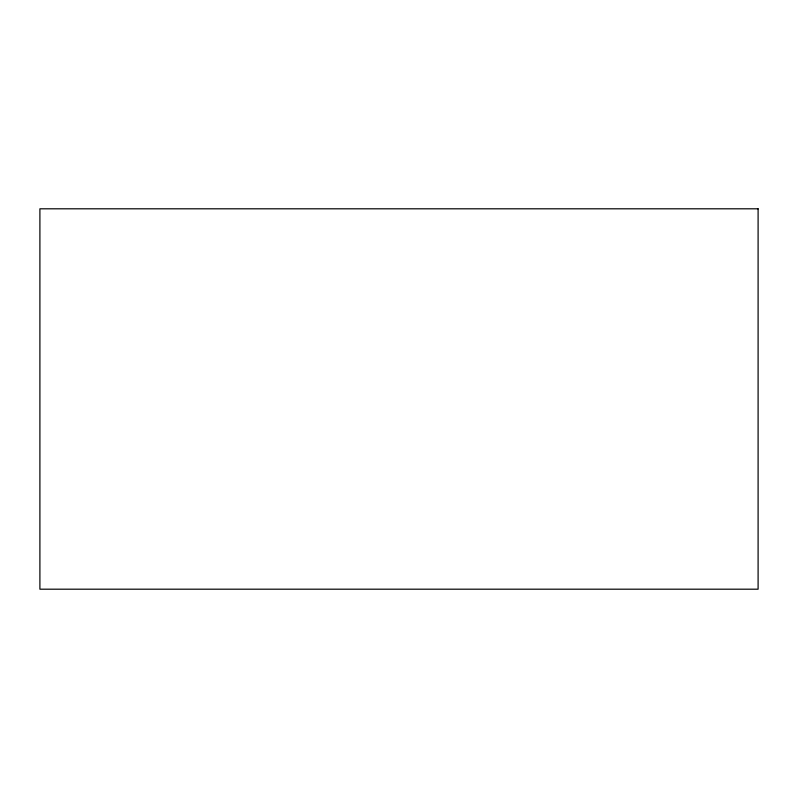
<?xml version="1.0" encoding="UTF-8"?>
<svg xmlns="http://www.w3.org/2000/svg" width="798" height="798" viewBox="0 0 798 798"><rect width="100%" height="100%" fill="white"/><g stroke="black" fill="none" stroke-linecap="round" stroke-linejoin="round"><path stroke-width="1.2" d="M758.1 208.807L39.9 208.807L39.9 589.193L758.1 589.193L758.1 208.807"/></g></svg>
